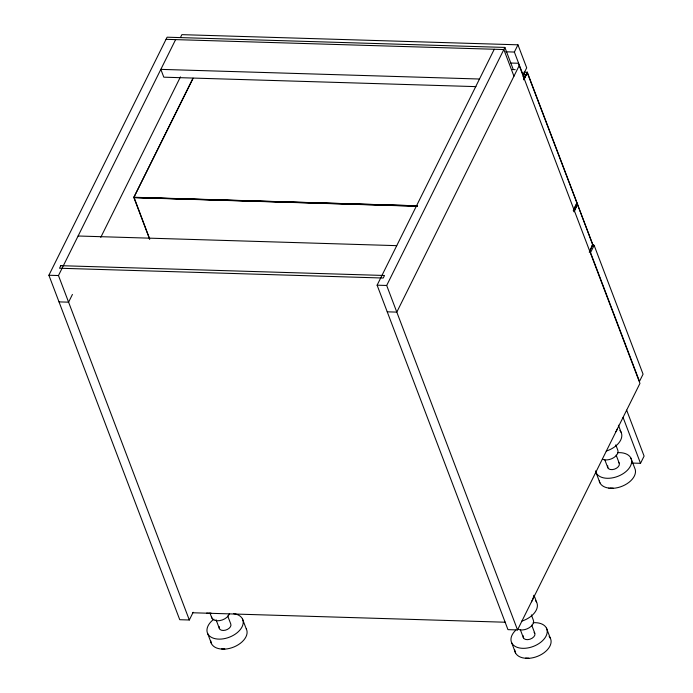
<?xml version="1.0" encoding="UTF-8"?>
<svg xmlns="http://www.w3.org/2000/svg" width="693" height="693" viewBox="0 0 693 693"><rect width="100%" height="100%" fill="white"/><g stroke="black" fill="none" stroke-linecap="round" stroke-linejoin="round"><path stroke-width="1.04" d="M576.879 202.876L573.284 210.525M592.723 245.062L592.853 244.612L589.587 251.368M149.714 239.076L134.018 197.271L417.238 205.821L133.966 197.418M523.12 76.706L524.575 73.068L523.371 76.923M573.406 210.516L577.087 203.006L527.312 72.263L523.536 79.556M592.844 245.045L592.853 244.612M527.217 72.245L523.769 79.617M527.113 72.349L576.914 202.988M577.615 204.556L577.295 204.227L574.038 211.772M574.341 210.681L577.52 204.27M592.931 244.924L577.442 204.218L592.766 244.95M193.156 612.265L189.319 620.001L179.747 619.707L48.9 275.251L167.1 37.197L504.885 47.427L513.253 69.473M189.319 620.001L58.472 275.537L175.615 39.614M180.518 37.361L181.869 34.65L517.957 44.82L526.697 67.827L523.111 75.052L514.371 52.053L517.957 44.82M72.427 294.438L68.59 302.174L59.018 301.888M100.754 237.396L180.449 76.888M133.87 197.288L192.966 78.283M133.931 197.28L193.113 78.257M510.793 63.037L518.347 63.262L639.951 383.385L517.532 629.928L507.96 629.642L377.113 285.178L494.256 49.264M517.532 629.928L386.685 285.473L504.885 47.427M519.222 65.558L396.803 312.11L387.231 311.824M523.665 79.574L527.494 72.427M523.908 79.799L527.451 72.358M574.107 210.611L577.295 204.227M573.977 211.66L577.442 204.34M589.258 252.252L592.766 244.716M594.135 245.348L590.54 252.573L639.474 381.393L643.069 374.168L594.135 245.348L591.969 245.279M631.877 463.054L640.514 463.322L644.1 456.089L626.654 410.161M166.043 39.328L503.828 49.55L513.946 76.187M505.725 51.784L514.371 52.053M511.945 69.543L515.185 69.638M523.873 72.254L527.165 72.271M479.478 79.019L160.837 69.369L163.808 77.183L475.97 86.625M133.957 197.488L417.177 206.116M133.974 197.635L417.221 206.263M78.101 236.001L396.743 245.651M48.9 275.251L58.472 275.537M377.113 285.178L386.685 285.473M608.809 488.097L613.253 488.236L610.039 488.141M192.533 612.759L505.448 622.236M525.606 658.168L528.828 658.272L524.376 658.133A18.832 11.668 -20.8 0 1 514.726 649.939M221.604 648.969L224.818 649.064L220.374 648.934A18.832 11.668 -20.8 0 1 210.715 640.739M623.068 417.394L640.514 463.322M618.399 425.19L621.067 432.198M630.899 458.09L634.71 468.113A18.893 11.712 -20.8 0 1 630.639 480.907A18.893 11.712 -20.8 0 1 613.236 488.305M615.782 444.863L617.68 449.844A9.442 5.856 -20.8 0 1 613.764 457.649A9.442 5.856 -20.8 0 1 602.78 459.355M616.146 455.11L619.17 463.071M604.85 459.909L607.874 467.862M596.145 472.843L599.947 482.865M533.974 595.226L536.642 602.234M546.474 628.127L550.277 638.14M531.358 614.89L533.246 619.88A9.442 5.856 -20.8 0 1 529.339 627.685A9.442 5.856 -20.8 0 1 518.355 629.383M531.722 625.147L534.745 633.107M520.426 629.946L523.449 637.898M511.711 642.879L515.523 652.901M133.914 197.704L149.627 239.068M242.472 618.927L246.275 628.941M227.711 615.947L230.734 623.899A6.142 3.803 -20.8 0 1 225.277 630.214A6.142 3.803 -20.8 0 1 219.343 626.671M216.043 619.741L219.438 628.698M209.97 613.071L211.867 618.052M207.709 633.679L211.512 643.693M534.104 632.302A6.142 3.803 -20.8 0 1 530.05 639.197A6.142 3.803 -20.8 0 1 523.354 635.879M549.125 636.417A18.893 11.712 -20.8 0 1 547.245 649.904A18.893 11.712 -20.8 0 1 528.802 658.333M533.177 622.721A18.893 11.712 -20.8 0 1 545.798 636.564A18.893 11.712 -20.8 0 1 519.222 647.92A18.893 11.712 -20.8 0 1 515.809 630.145M535.455 600.528A18.893 11.712 -20.8 0 1 521.812 621.119M533.584 595.971A18.893 11.712 -20.8 0 1 531.47 601.767M229.392 613.781A9.442 5.856 -20.8 0 1 219.664 620.625A9.442 5.856 -20.8 0 1 211.486 616.571M211.166 613.192A18.893 11.712 -20.8 0 1 206.713 613.054M246.31 628.932A18.893 11.712 -20.8 0 1 242.204 641.744A18.893 11.712 -20.8 0 1 224.801 649.133M233.628 613.651A18.893 11.712 -20.8 0 1 239.761 630.223A18.893 11.712 -20.8 0 1 212.491 637.863A18.893 11.712 -20.8 0 1 213.894 619.187M618.528 462.274A6.142 3.803 -20.8 0 1 614.474 469.17A6.142 3.803 -20.8 0 1 607.778 465.843M617.602 452.685A18.893 11.712 -20.8 0 1 631.548 462.829A18.893 11.712 -20.8 0 1 613.582 477.642A18.893 11.712 -20.8 0 1 595.504 470.902M608.818 488.089A18.832 11.668 -20.8 0 1 599.272 480.933M619.88 430.492A18.893 11.712 -20.8 0 1 606.236 451.082M617.55 428.404A18.893 11.712 -20.8 0 1 615.895 431.73M60.793 265.679L59.529 268.234L383.238 278.032L384.502 275.485L60.793 265.679"/></g></svg>
